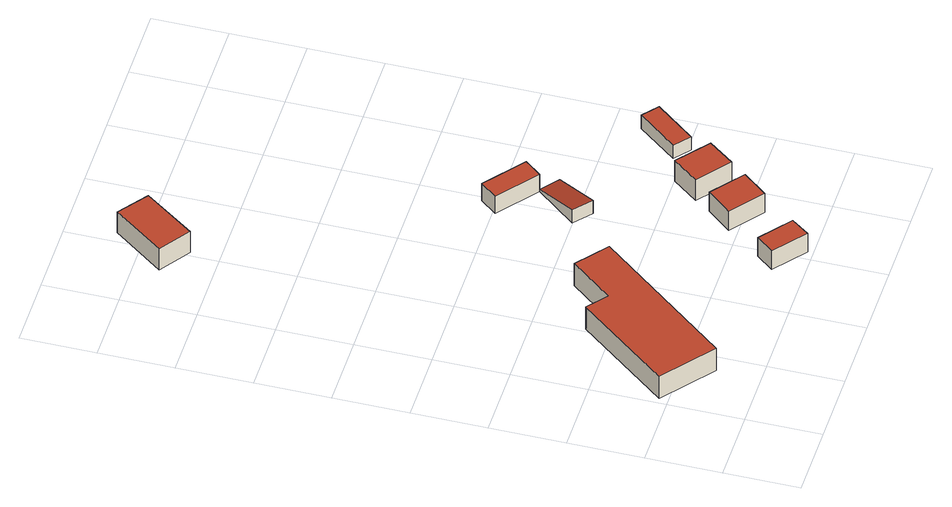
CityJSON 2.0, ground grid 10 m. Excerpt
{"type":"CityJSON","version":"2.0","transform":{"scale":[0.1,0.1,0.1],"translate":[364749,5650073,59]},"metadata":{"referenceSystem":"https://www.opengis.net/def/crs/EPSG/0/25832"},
"CityObjects":{
"building1":{"type":"Building","attributes":{"Geometrietyp2DReferenz":"3000","Gemeindeschluessel":"05315000","function":"31001_2000","roofType":"9999","measuredHeight":3.71},"address":[{"country":"Germany","locality":"Köln","thoroughfareNumber":"80","thoroughfareName":"Waltherstr."}],"geometry":[{"type":"Solid","lod":"2","boundaries":[[[[0,1,2,3,4,5]],[[3,6,7,4]],[[2,8,6,3]],[[1,9,8,2]],[[0,10,9,1]],[[5,11,10,0]],[[4,7,11,5]],[[6,8,9,10,11,7]]]],"semantics":{"surfaces":[{"type":"RoofSurface"},{"type":"WallSurface"},{"type":"GroundSurface"}],"values":[[0,1,1,1,1,1,1,2]]}}]},
"building2":{"type":"Building","attributes":{"Geometrietyp2DReferenz":"3000","Gemeindeschluessel":"05315000","function":"31001_2000","roofType":"1000","measuredHeight":3.07},"address":[{"country":"Germany","locality":"Köln","thoroughfareNumber":"80","thoroughfareName":"Waltherstr."}],"geometry":[{"type":"Solid","lod":"2","boundaries":[[[[12,13,14,15]],[[16,17,13,12]],[[18,19,17,16]],[[15,14,19,18]],[[16,12,15,18]],[[13,17,19,14]]]],"semantics":{"surfaces":[{"type":"WallSurface"},{"type":"RoofSurface"},{"type":"GroundSurface"}],"values":[[0,0,0,0,1,2]]}}]},
"building3":{"type":"Building","attributes":{"Geometrietyp2DReferenz":"3000","Gemeindeschluessel":"05315000","function":"31001_2000","roofType":"1000","measuredHeight":3.5,"storeysAboveGround":1},"address":[{"country":"Germany","locality":"Köln","thoroughfareNumber":"80","thoroughfareName":"Waltherstr."}],"geometry":[{"type":"Solid","lod":"2","boundaries":[[[[20,21,22,23]],[[24,25,21,20]],[[26,27,25,24]],[[23,22,27,26]],[[24,20,23,26]],[[21,25,27,22]]]],"semantics":{"surfaces":[{"type":"WallSurface"},{"type":"RoofSurface"},{"type":"GroundSurface"}],"values":[[0,0,0,0,1,2]]}}]},
"building4":{"type":"Building","attributes":{"Geometrietyp2DReferenz":"3000","Gemeindeschluessel":"05315000","function":"31001_2000","roofType":"1000","measuredHeight":3.18},"address":[{"country":"Germany","locality":"Köln","thoroughfareNumber":"80","thoroughfareName":"Waltherstr."}],"geometry":[{"type":"Solid","lod":"2","boundaries":[[[[28,29,30,31]],[[32,33,29,28]],[[34,35,33,32]],[[31,30,35,34]],[[32,28,31,34]],[[29,33,35,30]]]],"semantics":{"surfaces":[{"type":"WallSurface"},{"type":"RoofSurface"},{"type":"GroundSurface"}],"values":[[0,0,0,0,1,2]]}}]},
"building5":{"type":"Building","attributes":{"Geometrietyp2DReferenz":"3000","Gemeindeschluessel":"05315000","function":"31001_2000","roofType":"2100","measuredHeight":2.21},"address":[{"country":"Germany","locality":"Köln","thoroughfareNumber":"80","thoroughfareName":"Waltherstr."}],"geometry":[{"type":"Solid","lod":"2","boundaries":[[[[36,37,38,39]],[[40,41,37,36]],[[42,43,41,40]],[[39,38,43,42]],[[40,36,39,42]],[[37,41,43,38]]]],"semantics":{"surfaces":[{"type":"WallSurface"},{"type":"RoofSurface"},{"type":"GroundSurface"}],"values":[[0,0,0,0,1,2]]}}]},
"building6":{"type":"Building","attributes":{"Geometrietyp2DReferenz":"3000","Gemeindeschluessel":"05315000","function":"31001_2000","roofType":"1000","measuredHeight":2.85},"address":[{"country":"Germany","locality":"Köln","thoroughfareNumber":"80","thoroughfareName":"Waltherstr."}],"geometry":[{"type":"Solid","lod":"2","boundaries":[[[[44,45,46,47]],[[48,43,45,44]],[[49,50,43,48]],[[47,46,50,49]],[[48,44,47,49]],[[45,43,50,46]]]],"semantics":{"surfaces":[{"type":"WallSurface"},{"type":"RoofSurface"},{"type":"GroundSurface"}],"values":[[0,0,0,0,1,2]]}}]},
"building7":{"type":"Building","attributes":{"Geometrietyp2DReferenz":"3000","Gemeindeschluessel":"05315000","function":"31001_2000","roofType":"1000","measuredHeight":3.52},"address":[{"country":"Germany","locality":"Köln","thoroughfareNumber":"80","thoroughfareName":"Waltherstr."}],"geometry":[{"type":"Solid","lod":"2","boundaries":[[[[51,52,53,54]],[[55,56,52,51]],[[57,58,56,55]],[[54,53,58,57]],[[55,51,54,57]],[[52,56,58,53]]]],"semantics":{"surfaces":[{"type":"WallSurface"},{"type":"RoofSurface"},{"type":"GroundSurface"}],"values":[[0,0,0,0,1,2]]}}]},
"building8":{"type":"Building","attributes":{"Geometrietyp2DReferenz":"3000","Gemeindeschluessel":"05315000","function":"31001_2000","roofType":"1000","measuredHeight":2.2},"address":[{"country":"Germany","locality":"Köln","thoroughfareNumber":"80","thoroughfareName":"Waltherstr."}],"geometry":[{"type":"Solid","lod":"2","boundaries":[[[[59,60,61,62]],[[63,64,60,59]],[[65,66,64,63]],[[62,61,66,65]],[[63,59,62,65]],[[60,64,66,61]]]],"semantics":{"surfaces":[{"type":"WallSurface"},{"type":"RoofSurface"},{"type":"GroundSurface"}],"values":[[0,0,0,0,1,2]]}}]}
},
"vertices":[
[77,58,40],[219,235,40],[177,268,40],[132,212,40],[106,233,40],[9,112,40],[132,212,3],[106,233,3],[177,268,3],[219,235,3],[77,58,3],[9,112,3],
[314,27,51],[314,27,20],[272,60,20],[272,60,51],[296,3,51],[296,3,20],[253,37,51],[253,37,20],
[151,805,43],[151,805,8],[112,834,8],[112,834,43],[102,738,43],[102,738,8],[61,766,43],[61,766,8],
[378,106,51],[378,106,19],[335,140,19],[335,140,51],[351,73,51],[351,73,19],[308,107,51],[308,107,19],
[302,279,32],[302,279,10],[346,334,10],[346,334,14],[278,299,32],[278,299,10],[322,353,14],[322,353,10],
[340,375,39],[340,375,10],[287,417,10],[287,417,39],[322,353,39],[269,395,39],[269,395,10],
[421,162,51],[421,162,16],[379,196,16],[379,196,51],[395,128,51],[395,128,16],[352,162,51],[352,162,16],
[485,246,34],[485,246,12],[464,263,12],[464,263,34],[443,193,34],[443,193,12],[422,210,34],[422,210,12]
]}
